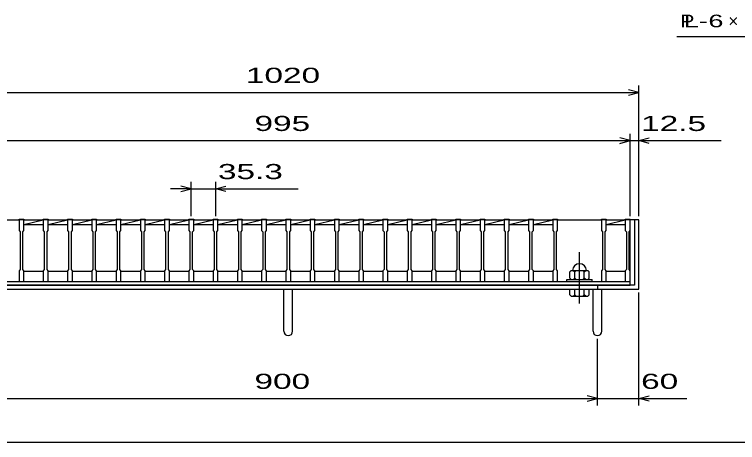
# Model space of a CAD drawing. Units: millimetres, scale not verified. Extents: x -1820 to 1731, y -1282 to 1054.
# Drawn here: x -1249 to -197, y -1146 to -524 of the extents above; entities that cross this region are included whole.
import ezdxf
from ezdxf.enums import TextEntityAlignment as Align

# ---------------------------------------------------------------- set-up
doc = ezdxf.new("R2010")
doc.units = ezdxf.units.MM
doc.header["$LTSCALE"] = 10
doc.linetypes.add('CHAIN', pattern=[18.5, 12, -1.5, 3.5, -1.5])
for name, color, linetype, lineweight in [('0_2', 150, 'Continuous', 25), ('16', 3, 'Continuous', 25), ('19', 6, 'Continuous', 25), ('22', 4, 'Continuous', 25)]:
    doc.layers.add(name, color=color, linetype=linetype, lineweight=lineweight)
doc.styles.add('ベクトル', font='')
doc.styles.get('ベクトル').set_extended_font_data('ベクトル')

msp = doc.modelspace()

# ---------------------------------------------------------------- linework, layer by layer
at = {"layer": '0_2'}
msp.add_line((1731, -1146.5), (-1729, -1146.5), dxfattribs=at)
at = {"layer": '16'}
for p, q in [((-1305.7, -822.5), (-1242.1, -822.5)), ((-1242.1, -822.5), (-1242.1, -821.8)), ((-1242.1, -821.8), (-1235.1, -821.8)), ((-1242.1, -822.5), (-1242.1, -838)), ((-1235.1, -822.5), (-1242.1, -822.5)), ((-1235.1, -821.8), (-1235.1, -822.5)), ((-1235.1, -838), (-1235.1, -822.5)), ((-1235.1, -822.5), (-1206.8, -822.5)), ((-1235.1, -829.5), (-1206.8, -822.5)), ((-1235.1, -829.5), (-1206.8, -829.5)), ((-1206.8, -822.5), (-1206.8, -821.8)), ((-1206.8, -821.8), (-1199.8, -821.8)), ((-1206.8, -822.5), (-1206.8, -838)), ((-1199.8, -822.5), (-1206.8, -822.5)), ((-1199.8, -821.8), (-1199.8, -822.5)), ((-1199.8, -838), (-1199.8, -822.5)), ((-1199.8, -822.5), (-1171.5, -822.5)), ((-1199.8, -829.5), (-1171.5, -822.5)), ((-1199.8, -829.5), (-1171.5, -829.5)), ((-1171.5, -822.5), (-1171.5, -821.8)), ((-1171.5, -821.8), (-1164.5, -821.8)), ((-1171.5, -822.5), (-1171.5, -838)), ((-1164.5, -822.5), (-1171.5, -822.5)), ((-1164.5, -821.8), (-1164.5, -822.5)), ((-1164.5, -838), (-1164.5, -822.5)), ((-1164.5, -822.5), (-1136.2, -822.5)), ((-1164.5, -829.5), (-1136.2, -822.5)), ((-1164.5, -829.5), (-1136.2, -829.5)), ((-1136.2, -822.5), (-1136.2, -821.8)), ((-1136.2, -821.8), (-1129.2, -821.8)), ((-1136.2, -822.5), (-1136.2, -838)), ((-1129.2, -822.5), (-1136.2, -822.5)), ((-1129.2, -821.8), (-1129.2, -822.5)), ((-1129.2, -838), (-1129.2, -822.5)), ((-1129.2, -822.5), (-1100.9, -822.5)), ((-1129.2, -829.5), (-1100.9, -822.5)), ((-1129.2, -829.5), (-1100.9, -829.5)), ((-1100.9, -822.5), (-1100.9, -821.8)), ((-1100.9, -821.8), (-1093.9, -821.8)), ((-1100.9, -822.5), (-1100.9, -838)), ((-1093.9, -822.5), (-1100.9, -822.5)), ((-1093.9, -821.8), (-1093.9, -822.5)), ((-1093.9, -838), (-1093.9, -822.5)), ((-1093.9, -822.5), (-1065.6, -822.5)), ((-1093.9, -829.5), (-1065.6, -822.5)), ((-1093.9, -829.5), (-1065.6, -829.5)), ((-1065.6, -822.5), (-1065.6, -821.8)), ((-1065.6, -821.8), (-1058.6, -821.8)), ((-1065.6, -822.5), (-1065.6, -838)), ((-1058.6, -822.5), (-1065.6, -822.5)), ((-1058.6, -821.8), (-1058.6, -822.5)), ((-1058.6, -838), (-1058.6, -822.5)), ((-1058.6, -822.5), (-1030.3, -822.5)), ((-1058.6, -829.5), (-1030.3, -822.5)), ((-1058.6, -829.5), (-1030.3, -829.5)), ((-1030.3, -822.5), (-1030.3, -821.8)), ((-1030.3, -821.8), (-1023.3, -821.8)), ((-1030.3, -822.5), (-1030.3, -838)), ((-1023.3, -822.5), (-1030.3, -822.5)), ((-1023.3, -821.8), (-1023.3, -822.5)), ((-1023.3, -838), (-1023.3, -822.5)), ((-1023.3, -822.5), (-995, -822.5)), ((-1023.3, -829.5), (-995, -822.5)), ((-1023.3, -829.5), (-995, -829.5)), ((-995, -822.5), (-995, -821.8)), ((-995, -821.8), (-988, -821.8)), ((-995, -822.5), (-995, -838)), ((-988, -822.5), (-995, -822.5)), ((-988, -821.8), (-988, -822.5)), ((-988, -838), (-988, -822.5)), ((-988, -822.5), (-959.7, -822.5)), ((-988, -829.5), (-959.7, -822.5)), ((-988, -829.5), (-959.7, -829.5)), ((-959.7, -822.5), (-959.7, -821.8)), ((-959.7, -821.8), (-952.7, -821.8)), ((-959.7, -822.5), (-959.7, -838)), ((-952.7, -822.5), (-959.7, -822.5)), ((-952.7, -821.8), (-952.7, -822.5)), ((-952.7, -838), (-952.7, -822.5)), ((-952.7, -822.5), (-924.4, -822.5)), ((-952.7, -829.5), (-924.4, -822.5)), ((-952.7, -829.5), (-924.4, -829.5)), ((-924.4, -822.5), (-924.4, -821.8)), ((-924.4, -821.8), (-917.4, -821.8)), ((-924.4, -822.5), (-924.4, -838)), ((-917.4, -822.5), (-924.4, -822.5)), ((-917.4, -821.8), (-917.4, -822.5)), ((-917.4, -838), (-917.4, -822.5)), ((-917.4, -822.5), (-889.1, -822.5)), ((-917.4, -829.5), (-889.1, -822.5)), ((-917.4, -829.5), (-889.1, -829.5)), ((-889.1, -822.5), (-889.1, -821.8)), ((-889.1, -821.8), (-882.1, -821.8)), ((-889.1, -822.5), (-889.1, -838)), ((-882.1, -822.5), (-889.1, -822.5)), ((-882.1, -821.8), (-882.1, -822.5)), ((-882.1, -838), (-882.1, -822.5)), ((-882.1, -822.5), (-853.8, -822.5)), ((-882.1, -829.5), (-853.8, -822.5)), ((-882.1, -829.5), (-853.8, -829.5)), ((-853.8, -822.5), (-853.8, -821.8)), ((-853.8, -821.8), (-846.8, -821.8)), ((-853.8, -822.5), (-853.8, -838)), ((-846.8, -822.5), (-853.8, -822.5)), ((-846.8, -821.8), (-846.8, -822.5)), ((-846.8, -838), (-846.8, -822.5)), ((-846.8, -822.5), (-818.5, -822.5)), ((-846.8, -829.5), (-818.5, -822.5)), ((-846.8, -829.5), (-818.5, -829.5)), ((-818.5, -822.5), (-818.5, -821.8)), ((-818.5, -821.8), (-811.5, -821.8)), ((-818.5, -822.5), (-818.5, -838)), ((-811.5, -822.5), (-818.5, -822.5)), ((-811.5, -821.8), (-811.5, -822.5)), ((-811.5, -838), (-811.5, -822.5)), ((-811.5, -822.5), (-783.2, -822.5)), ((-811.5, -829.5), (-783.2, -822.5)), ((-811.5, -829.5), (-783.2, -829.5)), ((-783.2, -822.5), (-783.2, -821.8)), ((-783.2, -821.8), (-776.2, -821.8)), ((-783.2, -822.5), (-783.2, -838)), ((-776.2, -822.5), (-783.2, -822.5)), ((-776.2, -821.8), (-776.2, -822.5)), ((-776.2, -838), (-776.2, -822.5)), ((-776.2, -822.5), (-747.9, -822.5)), ((-776.2, -829.5), (-747.9, -822.5)), ((-776.2, -829.5), (-747.9, -829.5)), ((-747.9, -822.5), (-747.9, -821.8)), ((-747.9, -821.8), (-740.9, -821.8)), ((-747.9, -822.5), (-747.9, -838)), ((-740.9, -822.5), (-747.9, -822.5)), ((-740.9, -821.8), (-740.9, -822.5)), ((-740.9, -838), (-740.9, -822.5)), ((-740.9, -822.5), (-712.6, -822.5)), ((-740.9, -829.5), (-712.6, -822.5)), ((-740.9, -829.5), (-712.6, -829.5)), ((-712.6, -822.5), (-712.6, -821.8)), ((-712.6, -821.8), (-705.6, -821.8)), ((-712.6, -822.5), (-712.6, -838)), ((-705.6, -822.5), (-712.6, -822.5)), ((-705.6, -821.8), (-705.6, -822.5)), ((-705.6, -838), (-705.6, -822.5)), ((-705.6, -822.5), (-677.3, -822.5)), ((-705.6, -829.5), (-677.3, -822.5)), ((-705.6, -829.5), (-677.3, -829.5)), ((-677.3, -822.5), (-677.3, -821.8)), ((-677.3, -821.8), (-670.3, -821.8)), ((-677.3, -822.5), (-677.3, -838)), ((-670.3, -822.5), (-677.3, -822.5)), ((-670.3, -821.8), (-670.3, -822.5)), ((-670.3, -838), (-670.3, -822.5)), ((-670.3, -822.5), (-642, -822.5)), ((-670.3, -829.5), (-642, -822.5)), ((-670.3, -829.5), (-642, -829.5)), ((-642, -822.5), (-642, -821.8)), ((-642, -821.8), (-635, -821.8)), ((-642, -822.5), (-642, -838)), ((-635, -822.5), (-642, -822.5)), ((-635, -821.8), (-635, -822.5)), ((-635, -838), (-635, -822.5)), ((-635, -822.5), (-606.7, -822.5)), ((-635, -829.5), (-606.7, -822.5)), ((-635, -829.5), (-606.7, -829.5)), ((-606.7, -822.5), (-606.7, -821.8)), ((-606.7, -821.8), (-599.7, -821.8)), ((-606.7, -822.5), (-606.7, -838)), ((-599.7, -822.5), (-606.7, -822.5)), ((-599.7, -821.8), (-599.7, -822.5)), ((-599.7, -838), (-599.7, -822.5)), ((-599.7, -822.5), (-571.4, -822.5)), ((-599.7, -829.5), (-571.4, -822.5)), ((-599.7, -829.5), (-571.4, -829.5)), ((-571.4, -822.5), (-571.4, -821.8)), ((-571.4, -821.8), (-564.4, -821.8)), ((-571.4, -822.5), (-571.4, -838)), ((-564.4, -822.5), (-571.4, -822.5)), ((-564.4, -821.8), (-564.4, -822.5)), ((-564.4, -838), (-564.4, -822.5)), ((-564.4, -822.5), (-536.1, -822.5)), ((-564.4, -829.5), (-536.1, -822.5)), ((-564.4, -829.5), (-536.1, -829.5)), ((-536.1, -822.5), (-536.1, -821.8)), ((-536.1, -821.8), (-529.1, -821.8)), ((-536.1, -822.5), (-536.1, -838)), ((-529.1, -822.5), (-536.1, -822.5)), ((-529.1, -821.8), (-529.1, -822.5)), ((-529.1, -838), (-529.1, -822.5)), ((-529.1, -822.5), (-500.8, -822.5)), ((-529.1, -829.5), (-500.8, -822.5)), ((-529.1, -829.5), (-500.8, -829.5)), ((-500.8, -822.5), (-500.8, -821.8)), ((-500.8, -821.8), (-493.8, -821.8)), ((-500.8, -822.5), (-500.8, -838)), ((-493.8, -822.5), (-500.8, -822.5)), ((-493.8, -821.8), (-493.8, -822.5)), ((-493.8, -838), (-493.8, -822.5)), ((-493.8, -822.5), (-465.5, -822.5)), ((-493.8, -829.5), (-465.5, -822.5)), ((-493.8, -829.5), (-465.5, -829.5)), ((-465.5, -822.5), (-465.5, -821.8)), ((-465.5, -821.8), (-458.5, -821.8)), ((-465.5, -822.5), (-465.5, -838)), ((-458.5, -822.5), (-465.5, -822.5)), ((-458.5, -821.8), (-458.5, -822.5)), ((-458.5, -838), (-458.5, -822.5)), ((-458.5, -822.5), (-394.9, -822.5)), ((-394.9, -822.5), (-394.9, -821.8)), ((-394.9, -821.8), (-387.9, -821.8)), ((-394.9, -822.5), (-394.9, -838)), ((-387.9, -822.5), (-394.9, -822.5)), ((-387.9, -821.8), (-387.9, -822.5)), ((-387.9, -838), (-387.9, -822.5)), ((-387.9, -822.5), (-360, -822.5)), ((-387.9, -829.5), (-360, -822.6)), ((-387.9, -829.5), (-360, -829.5)), ((-360, -822.5), (-360, -821.8)), ((-360, -821.8), (-353, -821.8)), ((-360, -822.5), (-360, -838)), ((-353, -822.5), (-360, -822.5)), ((-353, -821.8), (-353, -822.5)), ((-353, -838), (-353, -822.5)), ((-353, -897.5), (-353, -822.5)), ((-1242.1, -838), (-1240.6, -840)), ((-1240.6, -840), (-1240.6, -895)), ((-1236.6, -840), (-1235.1, -838)), ((-1236.6, -895), (-1236.6, -840)), ((-1206.8, -838), (-1205.3, -840)), ((-1205.3, -840), (-1205.3, -895)), ((-1201.3, -840), (-1199.8, -838)), ((-1201.3, -895), (-1201.3, -840)), ((-1171.5, -838), (-1170, -840)), ((-1170, -840), (-1170, -895)), ((-1166, -840), (-1164.5, -838)), ((-1166, -895), (-1166, -840)), ((-1136.2, -838), (-1134.7, -840)), ((-1134.7, -840), (-1134.7, -895)), ((-1130.7, -840), (-1129.2, -838)), ((-1130.7, -895), (-1130.7, -840)), ((-1100.9, -838), (-1099.4, -840)), ((-1099.4, -840), (-1099.4, -895)), ((-1095.4, -840), (-1093.9, -838)), ((-1095.4, -895), (-1095.4, -840)), ((-1065.6, -838), (-1064.1, -840)), ((-1064.1, -840), (-1064.1, -895)), ((-1060.1, -840), (-1058.6, -838)), ((-1060.1, -895), (-1060.1, -840)), ((-1030.3, -838), (-1028.8, -840)), ((-1028.8, -840), (-1028.8, -895)), ((-1024.8, -840), (-1023.3, -838)), ((-1024.8, -895), (-1024.8, -840)), ((-995, -838), (-993.5, -840)), ((-993.5, -840), (-993.5, -895)), ((-989.5, -840), (-988, -838)), ((-989.5, -895), (-989.5, -840)), ((-959.7, -838), (-958.2, -840)), ((-958.2, -840), (-958.2, -895)), ((-954.2, -840), (-952.7, -838)), ((-954.2, -895), (-954.2, -840)), ((-924.4, -838), (-922.9, -840)), ((-922.9, -840), (-922.9, -895)), ((-918.9, -840), (-917.4, -838)), ((-918.9, -895), (-918.9, -840)), ((-889.1, -838), (-887.6, -840)), ((-887.6, -840), (-887.6, -895)), ((-883.6, -840), (-882.1, -838)), ((-883.6, -895), (-883.6, -840)), ((-853.8, -838), (-852.3, -840)), ((-852.3, -840), (-852.3, -895)), ((-848.3, -840), (-846.8, -838)), ((-848.3, -895), (-848.3, -840)), ((-818.5, -838), (-817, -840)), ((-817, -840), (-817, -895)), ((-813, -840), (-811.5, -838)), ((-813, -895), (-813, -840)), ((-783.2, -838), (-781.7, -840)), ((-781.7, -840), (-781.7, -895)), ((-777.7, -840), (-776.2, -838)), ((-777.7, -895), (-777.7, -840)), ((-747.9, -838), (-746.4, -840)), ((-746.4, -840), (-746.4, -895)), ((-742.4, -840), (-740.9, -838)), ((-742.4, -895), (-742.4, -840)), ((-712.6, -838), (-711.1, -840)), ((-711.1, -840), (-711.1, -895)), ((-707.1, -840), (-705.6, -838)), ((-707.1, -895), (-707.1, -840)), ((-677.3, -838), (-675.8, -840)), ((-675.8, -840), (-675.8, -895)), ((-671.8, -840), (-670.3, -838)), ((-671.8, -895), (-671.8, -840)), ((-642, -838), (-640.5, -840)), ((-640.5, -840), (-640.5, -895)), ((-636.5, -840), (-635, -838)), ((-636.5, -895), (-636.5, -840)), ((-606.7, -838), (-605.2, -840)), ((-605.2, -840), (-605.2, -895)), ((-601.2, -840), (-599.7, -838)), ((-601.2, -895), (-601.2, -840)), ((-571.4, -838), (-569.9, -840)), ((-569.9, -840), (-569.9, -895)), ((-565.9, -840), (-564.4, -838)), ((-565.9, -895), (-565.9, -840)), ((-536.1, -838), (-534.6, -840)), ((-534.6, -840), (-534.6, -895)), ((-530.6, -840), (-529.1, -838)), ((-530.6, -895), (-530.6, -840)), ((-500.8, -838), (-499.3, -840)), ((-499.3, -840), (-499.3, -895)), ((-495.3, -840), (-493.8, -838)), ((-495.3, -895), (-495.3, -840)), ((-465.5, -838), (-464, -840)), ((-464, -840), (-464, -895)), ((-460, -840), (-458.5, -838)), ((-460, -895), (-460, -840)), ((-394.9, -838), (-393.4, -840)), ((-393.4, -840), (-393.4, -895)), ((-389.4, -840), (-387.9, -838)), ((-389.4, -895), (-389.4, -840)), ((-360, -838), (-358.5, -840)), ((-358.5, -840), (-358.5, -895)), ((-354.5, -840), (-353, -838)), ((-354.5, -895), (-354.5, -840)), ((-1240.6, -895), (-1242.1, -897)), ((-1242.1, -897), (-1242.1, -912.5)), ((-1235.1, -897), (-1236.6, -895)), ((-1235.1, -912.5), (-1235.1, -897)), ((-1235.1, -897.5), (-1206.8, -897.5)), ((-1205.3, -895), (-1206.8, -897)), ((-1206.8, -897), (-1206.8, -912.5)), ((-1199.8, -897), (-1201.3, -895)), ((-1199.8, -912.5), (-1199.8, -897)), ((-1199.8, -897.5), (-1171.5, -897.5)), ((-1170, -895), (-1171.5, -897)), ((-1171.5, -897), (-1171.5, -912.5)), ((-1164.5, -897), (-1166, -895)), ((-1164.5, -912.5), (-1164.5, -897)), ((-1164.5, -897.5), (-1136.2, -897.5)), ((-1134.7, -895), (-1136.2, -897)), ((-1136.2, -897), (-1136.2, -912.5)), ((-1129.2, -897), (-1130.7, -895)), ((-1129.2, -912.5), (-1129.2, -897)), ((-1129.2, -897.5), (-1100.9, -897.5)), ((-1099.4, -895), (-1100.9, -897)), ((-1100.9, -897), (-1100.9, -912.5)), ((-1093.9, -897), (-1095.4, -895)), ((-1093.9, -912.5), (-1093.9, -897)), ((-1093.9, -897.5), (-1065.6, -897.5)), ((-1064.1, -895), (-1065.6, -897)), ((-1065.6, -897), (-1065.6, -912.5)), ((-1058.6, -897), (-1060.1, -895)), ((-1058.6, -912.5), (-1058.6, -897)), ((-1058.6, -897.5), (-1030.3, -897.5)), ((-1028.8, -895), (-1030.3, -897)), ((-1030.3, -897), (-1030.3, -912.5)), ((-1023.3, -897), (-1024.8, -895)), ((-1023.3, -912.5), (-1023.3, -897)), ((-1023.3, -897.5), (-995, -897.5)), ((-993.5, -895), (-995, -897)), ((-995, -897), (-995, -912.5)), ((-988, -897), (-989.5, -895)), ((-988, -912.5), (-988, -897)), ((-988, -897.5), (-959.7, -897.5)), ((-958.2, -895), (-959.7, -897)), ((-959.7, -897), (-959.7, -912.5)), ((-952.7, -897), (-954.2, -895)), ((-952.7, -912.5), (-952.7, -897)), ((-952.7, -897.5), (-924.4, -897.5)), ((-922.9, -895), (-924.4, -897)), ((-924.4, -897), (-924.4, -912.5)), ((-917.4, -897), (-918.9, -895)), ((-917.4, -912.5), (-917.4, -897)), ((-917.4, -897.5), (-889.1, -897.5)), ((-887.6, -895), (-889.1, -897)), ((-889.1, -897), (-889.1, -912.5)), ((-882.1, -897), (-883.6, -895)), ((-882.1, -912.5), (-882.1, -897)), ((-882.1, -897.5), (-853.8, -897.5)), ((-852.3, -895), (-853.8, -897)), ((-853.8, -897), (-853.8, -912.5)), ((-846.8, -897), (-848.3, -895)), ((-846.8, -912.5), (-846.8, -897)), ((-846.8, -897.5), (-818.5, -897.5)), ((-817, -895), (-818.5, -897)), ((-818.5, -897), (-818.5, -912.5)), ((-811.5, -897), (-813, -895)), ((-811.5, -912.5), (-811.5, -897)), ((-811.5, -897.5), (-783.2, -897.5)), ((-781.7, -895), (-783.2, -897)), ((-783.2, -897), (-783.2, -912.5)), ((-776.2, -897), (-777.7, -895)), ((-776.2, -912.5), (-776.2, -897)), ((-776.2, -897.5), (-747.9, -897.5)), ((-746.4, -895), (-747.9, -897)), ((-747.9, -897), (-747.9, -912.5)), ((-740.9, -897), (-742.4, -895)), ((-740.9, -912.5), (-740.9, -897)), ((-740.9, -897.5), (-712.6, -897.5)), ((-711.1, -895), (-712.6, -897)), ((-712.6, -897), (-712.6, -912.5)), ((-705.6, -897), (-707.1, -895)), ((-705.6, -912.5), (-705.6, -897)), ((-705.6, -897.5), (-677.3, -897.5)), ((-675.8, -895), (-677.3, -897)), ((-677.3, -897), (-677.3, -912.5)), ((-670.3, -897), (-671.8, -895)), ((-670.3, -912.5), (-670.3, -897)), ((-670.3, -897.5), (-642, -897.5)), ((-640.5, -895), (-642, -897)), ((-642, -897), (-642, -912.5)), ((-635, -897), (-636.5, -895)), ((-635, -912.5), (-635, -897)), ((-635, -897.5), (-606.7, -897.5)), ((-605.2, -895), (-606.7, -897)), ((-606.7, -897), (-606.7, -912.5)), ((-599.7, -897), (-601.2, -895)), ((-599.7, -912.5), (-599.7, -897)), ((-599.7, -897.5), (-571.4, -897.5)), ((-569.9, -895), (-571.4, -897)), ((-571.4, -897), (-571.4, -912.5)), ((-564.4, -897), (-565.9, -895)), ((-564.4, -912.5), (-564.4, -897)), ((-564.4, -897.5), (-536.1, -897.5)), ((-534.6, -895), (-536.1, -897)), ((-536.1, -897), (-536.1, -912.5)), ((-529.1, -897), (-530.6, -895)), ((-529.1, -912.5), (-529.1, -897)), ((-529.1, -897.5), (-500.8, -897.5)), ((-499.3, -895), (-500.8, -897)), ((-500.8, -897), (-500.8, -912.5)), ((-493.8, -897), (-495.3, -895)), ((-493.8, -912.5), (-493.8, -897)), ((-493.8, -897.5), (-465.5, -897.5)), ((-464, -895), (-465.5, -897)), ((-465.5, -897), (-465.5, -912.5)), ((-458.5, -897), (-460, -895)), ((-458.5, -912.5), (-458.5, -897)), ((-438.7, -896.5), (-440.7, -898.5)), ((-440.7, -907.5), (-440.7, -898.5)), ((-438.7, -896.5), (-414.7, -896.5)), ((-435.7, -896.5), (-433.7, -898.5)), ((-433.7, -898.5), (-431.7, -896.5)), ((-433.7, -907.5), (-433.7, -898.5)), ((-421.7, -896.5), (-419.7, -898.5)), ((-419.7, -898.5), (-417.7, -896.5)), ((-419.7, -907.5), (-419.7, -898.5)), ((-414.7, -896.5), (-412.7, -898.5)), ((-412.7, -907.5), (-412.7, -898.5)), ((-393.4, -895), (-394.9, -897)), ((-394.9, -897), (-394.9, -912.5)), ((-387.9, -897), (-389.4, -895)), ((-387.9, -912.5), (-387.9, -897)), ((-387.9, -897.5), (-360, -897.5)), ((-358.5, -895), (-360, -897)), ((-360, -897), (-360, -912.5)), ((-353, -897), (-354.5, -895)), ((-353, -912.5), (-353, -897)), ((-1348, -912.5), (-353, -912.5)), ((-1305.7, -912.5), (-1242.1, -912.5)), ((-1242.1, -912.5), (-1235.1, -912.5)), ((-1206.8, -912.5), (-1199.8, -912.5)), ((-1171.5, -912.5), (-1164.5, -912.5)), ((-1136.2, -912.5), (-1129.2, -912.5)), ((-1100.9, -912.5), (-1093.9, -912.5)), ((-1065.6, -912.5), (-1058.6, -912.5)), ((-1030.3, -912.5), (-1023.3, -912.5)), ((-995, -912.5), (-988, -912.5)), ((-959.7, -912.5), (-952.7, -912.5)), ((-924.4, -912.5), (-917.4, -912.5)), ((-889.1, -912.5), (-882.1, -912.5)), ((-853.8, -912.5), (-846.8, -912.5)), ((-818.5, -912.5), (-811.5, -912.5)), ((-783.2, -912.5), (-776.2, -912.5)), ((-747.9, -912.5), (-740.9, -912.5)), ((-712.6, -912.5), (-705.6, -912.5)), ((-677.3, -912.5), (-670.3, -912.5)), ((-642, -912.5), (-635, -912.5)), ((-606.7, -912.5), (-599.7, -912.5)), ((-571.4, -912.5), (-564.4, -912.5)), ((-536.1, -912.5), (-529.1, -912.5)), ((-500.8, -912.5), (-493.8, -912.5)), ((-465.5, -912.5), (-458.5, -912.5)), ((-458.5, -912.5), (-394.9, -912.5)), ((-445.2, -912.5), (-445.2, -909.5)), ((-445.2, -909.5), (-408.2, -909.5)), ((-445.2, -912.5), (-408.2, -912.5)), ((-440.7, -907.5), (-438.7, -909.5)), ((-435.7, -909.5), (-433.7, -907.5)), ((-431.7, -909.5), (-433.7, -907.5)), ((-421.7, -909.5), (-419.7, -907.5)), ((-417.7, -909.5), (-419.7, -907.5)), ((-414.7, -909.5), (-412.7, -907.5)), ((-408.2, -912.5), (-408.2, -909.5)), ((-394.9, -912.5), (-387.9, -912.5)), ((-360, -912.5), (-353, -912.5)), ((-353, -917.5), (-353, -912.5)), ((-1348, -917.5), (-353, -917.5))]:
    msp.add_line(p, q, dxfattribs=at)
at = {"layer": '16', "linetype": 'CHAIN'}
msp.add_line((-426.7, -944.5), (-426.7, -869.5), dxfattribs=at)
at = {"layer": '16'}
msp.add_arc((-426.7, -896.5), 10, 0, 180, dxfattribs=at)
at = {"layer": '19'}
for p, q in [((-340.5, -822.5), (-353, -822.5)), ((-346.5, -822.5), (-346.5, -917.5)), ((-340.5, -923.5), (-340.5, -822.5)), ((-1360.5, -923.5), (-340.5, -923.5)), ((-346.5, -917.5), (-1354.5, -917.5)), ((-857, -984.61), (-857, -923.5)), ((-844, -984.61), (-844, -923.5)), ((-440.7, -931.5), (-440.7, -923.5)), ((-440.7, -923.5), (-412.7, -923.5)), ((-433.7, -931.5), (-433.7, -923.5)), ((-419.7, -931.5), (-419.7, -923.5)), ((-412.7, -931.5), (-412.7, -923.5)), ((-407, -984.61), (-407, -923.5)), ((-400.5, -917.5), (-400.5, -923.5)), ((-394, -984.61), (-394, -923.5)), ((-438.7, -933.5), (-440.7, -931.5)), ((-438.7, -933.5), (-414.7, -933.5)), ((-435.7, -933.5), (-433.7, -931.5)), ((-431.7, -933.5), (-433.7, -931.5)), ((-421.7, -933.5), (-419.7, -931.5)), ((-417.7, -933.5), (-419.7, -931.5)), ((-414.7, -933.5), (-412.7, -931.5))]:
    msp.add_line(p, q, dxfattribs=at)
for centre in [(-850.5, -984.61), (-400.5, -984.61)]:
    msp.add_arc(centre, 6.5, 180, 0, dxfattribs=at)
at = {"layer": '22'}
for p, q in [((-285, -556), (-55, -556)), ((-340.5, -817.5), (-340.5, -627.5)), ((-1360.5, -637.5), (-340.5, -637.5)), ((-340.5, -637.5), (-355.5, -633.5)), ((-355.5, -641.5), (-340.5, -637.5)), ((-353, -707.5), (-368, -703.5)), ((-353, -817.5), (-353, -697.5)), ((-340.5, -817.5), (-340.5, -697.5)), ((-340.5, -707.5), (-325.5, -703.5)), ((-1348, -707.5), (-353, -707.5)), ((-368, -711.5), (-353, -707.5)), ((-353, -707.5), (-340.5, -707.5)), ((-325.5, -711.5), (-340.5, -707.5)), ((-340.5, -707.5), (-220.5, -707.5)), ((-991.5, -817.5), (-991.5, -767.5)), ((-956.2, -767.5), (-956.2, -817.5)), ((-991.5, -777.5), (-1021.5, -777.5)), ((-991.5, -777.5), (-1006.5, -773.5)), ((-1006.5, -781.5), (-991.5, -777.5)), ((-991.5, -777.5), (-956.2, -777.5)), ((-956.2, -777.5), (-941.2, -773.5)), ((-941.2, -781.5), (-956.2, -777.5)), ((-956.2, -777.5), (-836.2, -777.5)), ((-340.5, -1092.5), (-340.5, -928.5)), ((-400.5, -1092.5), (-400.5, -995.5)), ((-1300.5, -1082.5), (-400.5, -1082.5)), ((-400.5, -1082.5), (-415.5, -1078.5)), ((-415.5, -1086.5), (-400.5, -1082.5)), ((-400.5, -1082.5), (-340.5, -1082.5)), ((-340.5, -1082.5), (-325.5, -1078.5)), ((-325.5, -1086.5), (-340.5, -1082.5)), ((-340.5, -1082.5), (-270.5, -1082.5))]:
    msp.add_line(p, q, dxfattribs=at)

# ---------------------------------------------------------------- texts
at = {"layer": '22', "color": 2, "style": 'ベクトル'}
for s, height, width, p in [('P', 18.33, 1.25, (-280, -533.5)), ('L-', 18.33, 1.6, (-275, -533.5)), (' 6 ', 18.33, 1.6, (-250, -533.5)), (' 1020 ', 21.99, 1.65, (-925.5, -612.5)), (' 995 ', 21.99, 1.65, (-913, -682.5)), (' 12.5 ', 21.99, 1.65, (-350.5, -682.5)), (' 35.3 ', 21.99, 1.65, (-966.2, -752.5)), (' 900 ', 21.99, 1.65, (-913, -1057.5)), (' 60 ', 21.99, 1.65, (-350.5, -1057.5))]:
    msp.add_text(s, height=height, dxfattribs=dict(at, width=width)).set_placement(p, align=Align.MIDDLE_LEFT)
msp.add_text('×', height=18.33, dxfattribs=at).set_placement((-210, -533.5), align=Align.MIDDLE_LEFT)

doc.saveas('drawing.dxf')
